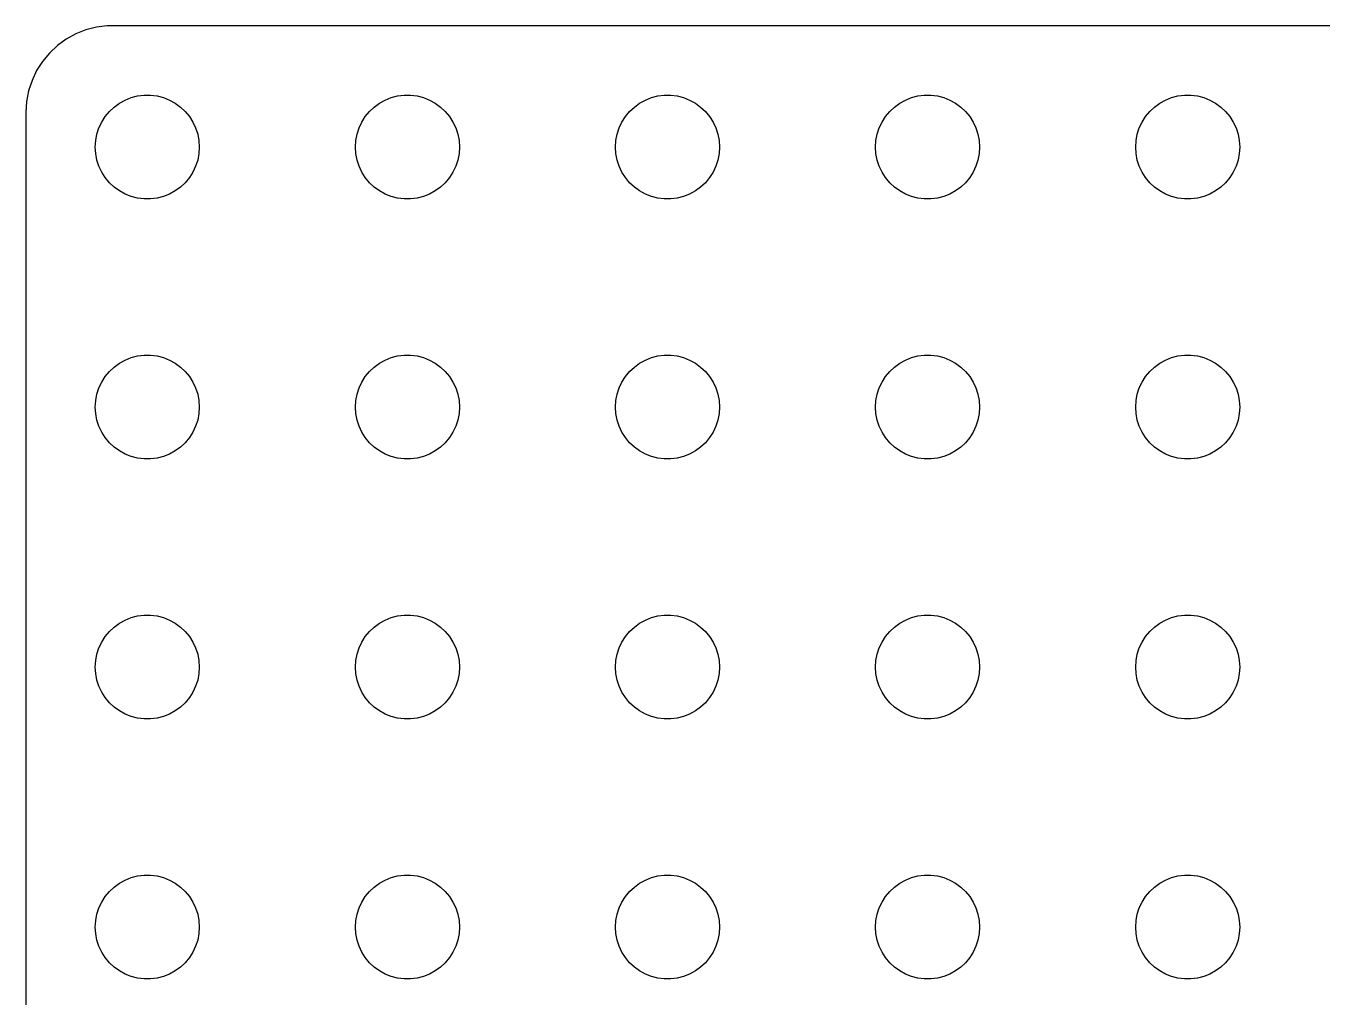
# Model space of a CAD drawing. Header units: metres. Extents: x -150 to 150, y -104 to 104.
# Drawn here: x -149.5 to -74.8, y 48.5 to 104.5 of the extents above; entities that cross this region are included whole.
import ezdxf

# ---------------------------------------------------------------- set-up
doc = ezdxf.new("R2010")
doc.units = ezdxf.units.M

msp = doc.modelspace()

# ---------------------------------------------------------------- linework, layer by layer
for p, q in [((-146.629, 104.024), (-147.179, 103.722)), ((-146.045, 104.255), (-146.629, 104.024)), ((-145.437, 104.411), (-146.045, 104.255)), ((-144.814, 104.49), (-145.437, 104.411)), ((144.814, 104.49), (-144.814, 104.49)), ((-147.687, 103.353), (-148.145, 102.923)), ((-147.179, 103.722), (-147.687, 103.353)), ((-148.545, 102.439), (-148.882, 101.909)), ((-148.145, 102.923), (-148.545, 102.439)), ((-148.882, 101.909), (-149.149, 101.341)), ((-149.149, 101.341), (-149.343, 100.743)), ((-149.343, 100.743), (-149.461, 100.127)), ((-144.107, 100.033), (-143.777, 100.214)), ((-143.777, 100.214), (-143.427, 100.353)), ((-143.427, 100.353), (-143.062, 100.447)), ((-143.062, 100.447), (-142.688, 100.494)), ((-142.688, 100.494), (-142.312, 100.494)), ((-142.312, 100.494), (-141.938, 100.447)), ((-141.938, 100.447), (-141.573, 100.353)), ((-141.573, 100.353), (-141.223, 100.214)), ((-141.223, 100.214), (-140.893, 100.033)), ((-129.107, 100.033), (-128.777, 100.214)), ((-128.777, 100.214), (-128.427, 100.353)), ((-128.427, 100.353), (-128.062, 100.447)), ((-128.062, 100.447), (-127.688, 100.494)), ((-127.688, 100.494), (-127.312, 100.494)), ((-127.312, 100.494), (-126.938, 100.447)), ((-126.938, 100.447), (-126.573, 100.353)), ((-126.573, 100.353), (-126.223, 100.214)), ((-126.223, 100.214), (-125.893, 100.033)), ((-114.107, 100.033), (-113.777, 100.214)), ((-113.777, 100.214), (-113.427, 100.353)), ((-113.427, 100.353), (-113.062, 100.447)), ((-113.062, 100.447), (-112.688, 100.494)), ((-112.688, 100.494), (-112.312, 100.494)), ((-112.312, 100.494), (-111.938, 100.447)), ((-111.938, 100.447), (-111.573, 100.353)), ((-111.573, 100.353), (-111.223, 100.214)), ((-111.223, 100.214), (-110.893, 100.033)), ((-99.1075, 100.033), (-98.7773, 100.214)), ((-98.7773, 100.214), (-98.427, 100.353)), ((-98.427, 100.353), (-98.0621, 100.447)), ((-98.0621, 100.447), (-97.6884, 100.494)), ((-97.6884, 100.494), (-97.3116, 100.494)), ((-97.3116, 100.494), (-96.9379, 100.447)), ((-96.9379, 100.447), (-96.573, 100.353)), ((-96.573, 100.353), (-96.2227, 100.214)), ((-96.2227, 100.214), (-95.8925, 100.033)), ((-84.1075, 100.033), (-83.7773, 100.214)), ((-83.7773, 100.214), (-83.427, 100.353)), ((-83.427, 100.353), (-83.0621, 100.447)), ((-83.0621, 100.447), (-82.6884, 100.494)), ((-82.6884, 100.494), (-82.3116, 100.494)), ((-82.3116, 100.494), (-81.9379, 100.447)), ((-81.9379, 100.447), (-81.573, 100.353)), ((-81.573, 100.353), (-81.2227, 100.214)), ((-81.2227, 100.214), (-80.8925, 100.033)), ((-149.461, 100.127), (-149.5, 99.5)), ((-149.5, 99.5), (-149.5, -99.5)), ((-144.927, 99.2634), (-144.687, 99.5536)), ((-144.687, 99.5536), (-144.412, 99.8115)), ((-144.412, 99.8115), (-144.107, 100.033)), ((-140.893, 100.033), (-140.588, 99.8115)), ((-140.588, 99.8115), (-140.313, 99.5536)), ((-140.313, 99.5536), (-140.073, 99.2634)), ((-129.927, 99.2634), (-129.687, 99.5536)), ((-129.687, 99.5536), (-129.412, 99.8115)), ((-129.412, 99.8115), (-129.107, 100.033)), ((-125.893, 100.033), (-125.588, 99.8115)), ((-125.588, 99.8115), (-125.313, 99.5536)), ((-125.313, 99.5536), (-125.073, 99.2634)), ((-114.927, 99.2634), (-114.687, 99.5536)), ((-114.687, 99.5536), (-114.412, 99.8115)), ((-114.412, 99.8115), (-114.107, 100.033)), ((-110.893, 100.033), (-110.588, 99.8115)), ((-110.588, 99.8115), (-110.313, 99.5536)), ((-110.313, 99.5536), (-110.073, 99.2634)), ((-99.927, 99.2634), (-99.6869, 99.5536)), ((-99.6869, 99.5536), (-99.4123, 99.8115)), ((-99.4123, 99.8115), (-99.1075, 100.033)), ((-95.8925, 100.033), (-95.5877, 99.8115)), ((-95.5877, 99.8115), (-95.3131, 99.5536)), ((-95.3131, 99.5536), (-95.073, 99.2634)), ((-84.927, 99.2634), (-84.6869, 99.5536)), ((-84.6869, 99.5536), (-84.4123, 99.8115)), ((-84.4123, 99.8115), (-84.1075, 100.033)), ((-80.8925, 100.033), (-80.5877, 99.8115)), ((-80.5877, 99.8115), (-80.3131, 99.5536)), ((-80.3131, 99.5536), (-80.073, 99.2634)), ((-145.289, 98.6044), (-145.129, 98.9453)), ((-145.129, 98.9453), (-144.927, 99.2634)), ((-140.073, 99.2634), (-139.871, 98.9453)), ((-139.871, 98.9453), (-139.711, 98.6044)), ((-130.289, 98.6044), (-130.129, 98.9453)), ((-130.129, 98.9453), (-129.927, 99.2634)), ((-125.073, 99.2634), (-124.871, 98.9453)), ((-124.871, 98.9453), (-124.711, 98.6044)), ((-115.289, 98.6044), (-115.129, 98.9453)), ((-115.129, 98.9453), (-114.927, 99.2634)), ((-110.073, 99.2634), (-109.871, 98.9453)), ((-109.871, 98.9453), (-109.711, 98.6044)), ((-100.289, 98.6044), (-100.129, 98.9453)), ((-100.129, 98.9453), (-99.927, 99.2634)), ((-95.073, 99.2634), (-94.8711, 98.9453)), ((-94.8711, 98.9453), (-94.7107, 98.6044)), ((-85.2893, 98.6044), (-85.1289, 98.9453)), ((-85.1289, 98.9453), (-84.927, 99.2634)), ((-80.073, 99.2634), (-79.8711, 98.9453)), ((-79.8711, 98.9453), (-79.7107, 98.6044)), ((-145.476, 97.876), (-145.406, 98.2461)), ((-145.406, 98.2461), (-145.289, 98.6044)), ((-139.711, 98.6044), (-139.594, 98.2461)), ((-139.594, 98.2461), (-139.524, 97.876)), ((-130.476, 97.876), (-130.406, 98.2461)), ((-130.406, 98.2461), (-130.289, 98.6044)), ((-124.711, 98.6044), (-124.594, 98.2461)), ((-124.594, 98.2461), (-124.524, 97.876)), ((-115.476, 97.876), (-115.406, 98.2461)), ((-115.406, 98.2461), (-115.289, 98.6044)), ((-109.711, 98.6044), (-109.594, 98.2461)), ((-109.594, 98.2461), (-109.524, 97.876)), ((-100.476, 97.876), (-100.406, 98.2461)), ((-100.406, 98.2461), (-100.289, 98.6044)), ((-94.7107, 98.6044), (-94.5943, 98.2461)), ((-94.5943, 98.2461), (-94.5237, 97.876)), ((-85.4763, 97.876), (-85.4057, 98.2461)), ((-85.4057, 98.2461), (-85.2893, 98.6044)), ((-79.7107, 98.6044), (-79.5943, 98.2461)), ((-79.5943, 98.2461), (-79.5237, 97.876)), ((-145.5, 97.5), (-145.476, 97.876)), ((-145.476, 97.124), (-145.5, 97.5)), ((-139.524, 97.876), (-139.5, 97.5)), ((-139.5, 97.5), (-139.524, 97.124)), ((-130.5, 97.5), (-130.476, 97.876)), ((-130.476, 97.124), (-130.5, 97.5)), ((-124.524, 97.876), (-124.5, 97.5)), ((-124.5, 97.5), (-124.524, 97.124)), ((-115.5, 97.5), (-115.476, 97.876)), ((-115.476, 97.124), (-115.5, 97.5)), ((-109.524, 97.876), (-109.5, 97.5)), ((-109.5, 97.5), (-109.524, 97.124)), ((-100.5, 97.5), (-100.476, 97.876)), ((-100.476, 97.124), (-100.5, 97.5)), ((-94.5237, 97.876), (-94.5, 97.5)), ((-94.5, 97.5), (-94.5237, 97.124)), ((-85.5, 97.5), (-85.4763, 97.876)), ((-85.4763, 97.124), (-85.5, 97.5)), ((-79.5237, 97.876), (-79.5, 97.5)), ((-79.5, 97.5), (-79.5237, 97.124)), ((-145.406, 96.7539), (-145.476, 97.124)), ((-145.289, 96.3956), (-145.406, 96.7539)), ((-139.594, 96.7539), (-139.711, 96.3956)), ((-139.524, 97.124), (-139.594, 96.7539)), ((-130.406, 96.7539), (-130.476, 97.124)), ((-130.289, 96.3956), (-130.406, 96.7539)), ((-124.594, 96.7539), (-124.711, 96.3956)), ((-124.524, 97.124), (-124.594, 96.7539)), ((-115.406, 96.7539), (-115.476, 97.124)), ((-115.289, 96.3956), (-115.406, 96.7539)), ((-109.594, 96.7539), (-109.711, 96.3956)), ((-109.524, 97.124), (-109.594, 96.7539)), ((-100.406, 96.7539), (-100.476, 97.124)), ((-100.289, 96.3956), (-100.406, 96.7539)), ((-94.5943, 96.7539), (-94.7107, 96.3956)), ((-94.5237, 97.124), (-94.5943, 96.7539)), ((-85.4057, 96.7539), (-85.4763, 97.124)), ((-85.2893, 96.3956), (-85.4057, 96.7539)), ((-79.5943, 96.7539), (-79.7107, 96.3956)), ((-79.5237, 97.124), (-79.5943, 96.7539)), ((-145.129, 96.0547), (-145.289, 96.3956)), ((-144.927, 95.7366), (-145.129, 96.0547)), ((-144.687, 95.4464), (-144.927, 95.7366)), ((-140.073, 95.7366), (-140.313, 95.4464)), ((-139.871, 96.0547), (-140.073, 95.7366)), ((-139.711, 96.3956), (-139.871, 96.0547)), ((-130.129, 96.0547), (-130.289, 96.3956)), ((-129.927, 95.7366), (-130.129, 96.0547)), ((-129.687, 95.4464), (-129.927, 95.7366)), ((-125.073, 95.7366), (-125.313, 95.4464)), ((-124.871, 96.0547), (-125.073, 95.7366)), ((-124.711, 96.3956), (-124.871, 96.0547)), ((-115.129, 96.0547), (-115.289, 96.3956)), ((-114.927, 95.7366), (-115.129, 96.0547)), ((-114.687, 95.4464), (-114.927, 95.7366)), ((-110.073, 95.7366), (-110.313, 95.4464)), ((-109.871, 96.0547), (-110.073, 95.7366)), ((-109.711, 96.3956), (-109.871, 96.0547)), ((-100.129, 96.0547), (-100.289, 96.3956)), ((-99.927, 95.7366), (-100.129, 96.0547)), ((-99.6869, 95.4464), (-99.927, 95.7366)), ((-95.073, 95.7366), (-95.3131, 95.4464)), ((-94.8711, 96.0547), (-95.073, 95.7366)), ((-94.7107, 96.3956), (-94.8711, 96.0547)), ((-85.1289, 96.0547), (-85.2893, 96.3956)), ((-84.927, 95.7366), (-85.1289, 96.0547)), ((-84.6869, 95.4464), (-84.927, 95.7366)), ((-80.073, 95.7366), (-80.3131, 95.4464)), ((-79.8711, 96.0547), (-80.073, 95.7366)), ((-79.7107, 96.3956), (-79.8711, 96.0547)), ((-144.412, 95.1885), (-144.687, 95.4464)), ((-144.107, 94.967), (-144.412, 95.1885)), ((-143.777, 94.7855), (-144.107, 94.967)), ((-140.893, 94.967), (-141.223, 94.7855)), ((-140.588, 95.1885), (-140.893, 94.967)), ((-140.313, 95.4464), (-140.588, 95.1885)), ((-129.412, 95.1885), (-129.687, 95.4464)), ((-129.107, 94.967), (-129.412, 95.1885)), ((-128.777, 94.7855), (-129.107, 94.967)), ((-125.893, 94.967), (-126.223, 94.7855)), ((-125.588, 95.1885), (-125.893, 94.967)), ((-125.313, 95.4464), (-125.588, 95.1885)), ((-114.412, 95.1885), (-114.687, 95.4464)), ((-114.107, 94.967), (-114.412, 95.1885)), ((-113.777, 94.7855), (-114.107, 94.967)), ((-110.893, 94.967), (-111.223, 94.7855)), ((-110.588, 95.1885), (-110.893, 94.967)), ((-110.313, 95.4464), (-110.588, 95.1885)), ((-99.4123, 95.1885), (-99.6869, 95.4464)), ((-99.1075, 94.967), (-99.4123, 95.1885)), ((-98.7773, 94.7855), (-99.1075, 94.967)), ((-95.8925, 94.967), (-96.2227, 94.7855)), ((-95.5877, 95.1885), (-95.8925, 94.967)), ((-95.3131, 95.4464), (-95.5877, 95.1885)), ((-84.4123, 95.1885), (-84.6869, 95.4464)), ((-84.1075, 94.967), (-84.4123, 95.1885)), ((-83.7773, 94.7855), (-84.1075, 94.967)), ((-80.8925, 94.967), (-81.2227, 94.7855)), ((-80.5877, 95.1885), (-80.8925, 94.967)), ((-80.3131, 95.4464), (-80.5877, 95.1885)), ((-143.427, 94.6468), (-143.777, 94.7855)), ((-143.062, 94.5531), (-143.427, 94.6468)), ((-142.688, 94.5059), (-143.062, 94.5531)), ((-142.312, 94.5059), (-142.688, 94.5059)), ((-141.938, 94.5531), (-142.312, 94.5059)), ((-141.573, 94.6468), (-141.938, 94.5531)), ((-141.223, 94.7855), (-141.573, 94.6468)), ((-128.427, 94.6468), (-128.777, 94.7855)), ((-128.062, 94.5531), (-128.427, 94.6468)), ((-127.688, 94.5059), (-128.062, 94.5531)), ((-127.312, 94.5059), (-127.688, 94.5059)), ((-126.938, 94.5531), (-127.312, 94.5059)), ((-126.573, 94.6468), (-126.938, 94.5531)), ((-126.223, 94.7855), (-126.573, 94.6468)), ((-113.427, 94.6468), (-113.777, 94.7855)), ((-113.062, 94.5531), (-113.427, 94.6468)), ((-112.688, 94.5059), (-113.062, 94.5531)), ((-112.312, 94.5059), (-112.688, 94.5059)), ((-111.938, 94.5531), (-112.312, 94.5059)), ((-111.573, 94.6468), (-111.938, 94.5531)), ((-111.223, 94.7855), (-111.573, 94.6468)), ((-98.427, 94.6468), (-98.7773, 94.7855)), ((-98.0621, 94.5531), (-98.427, 94.6468)), ((-97.6884, 94.5059), (-98.0621, 94.5531)), ((-97.3116, 94.5059), (-97.6884, 94.5059)), ((-96.9379, 94.5531), (-97.3116, 94.5059)), ((-96.573, 94.6468), (-96.9379, 94.5531)), ((-96.2227, 94.7855), (-96.573, 94.6468)), ((-83.427, 94.6468), (-83.7773, 94.7855)), ((-83.0621, 94.5531), (-83.427, 94.6468)), ((-82.6884, 94.5059), (-83.0621, 94.5531)), ((-82.3116, 94.5059), (-82.6884, 94.5059)), ((-81.9379, 94.5531), (-82.3116, 94.5059)), ((-81.573, 94.6468), (-81.9379, 94.5531)), ((-81.2227, 94.7855), (-81.573, 94.6468)), ((-143.777, 85.2145), (-143.427, 85.3532)), ((-143.427, 85.3532), (-143.062, 85.4469)), ((-143.062, 85.4469), (-142.688, 85.4941)), ((-142.688, 85.4941), (-142.312, 85.4941)), ((-142.312, 85.4941), (-141.938, 85.4469)), ((-141.938, 85.4469), (-141.573, 85.3532)), ((-141.573, 85.3532), (-141.223, 85.2145)), ((-128.777, 85.2145), (-128.427, 85.3532)), ((-128.427, 85.3532), (-128.062, 85.4469)), ((-128.062, 85.4469), (-127.688, 85.4941)), ((-127.688, 85.4941), (-127.312, 85.4941)), ((-127.312, 85.4941), (-126.938, 85.4469)), ((-126.938, 85.4469), (-126.573, 85.3532)), ((-126.573, 85.3532), (-126.223, 85.2145)), ((-113.777, 85.2145), (-113.427, 85.3532)), ((-113.427, 85.3532), (-113.062, 85.4469)), ((-113.062, 85.4469), (-112.688, 85.4941)), ((-112.688, 85.4941), (-112.312, 85.4941)), ((-112.312, 85.4941), (-111.938, 85.4469)), ((-111.938, 85.4469), (-111.573, 85.3532)), ((-111.573, 85.3532), (-111.223, 85.2145)), ((-98.7773, 85.2145), (-98.427, 85.3532)), ((-98.427, 85.3532), (-98.0621, 85.4469)), ((-98.0621, 85.4469), (-97.6884, 85.4941)), ((-97.6884, 85.4941), (-97.3116, 85.4941)), ((-97.3116, 85.4941), (-96.9379, 85.4469)), ((-96.9379, 85.4469), (-96.573, 85.3532)), ((-96.573, 85.3532), (-96.2227, 85.2145)), ((-83.7773, 85.2145), (-83.427, 85.3532)), ((-83.427, 85.3532), (-83.0621, 85.4469)), ((-83.0621, 85.4469), (-82.6884, 85.4941)), ((-82.6884, 85.4941), (-82.3116, 85.4941)), ((-82.3116, 85.4941), (-81.9379, 85.4469)), ((-81.9379, 85.4469), (-81.573, 85.3532)), ((-81.573, 85.3532), (-81.2227, 85.2145)), ((-144.927, 84.2634), (-144.687, 84.5536)), ((-144.687, 84.5536), (-144.412, 84.8115)), ((-144.412, 84.8115), (-144.107, 85.033)), ((-144.107, 85.033), (-143.777, 85.2145)), ((-141.223, 85.2145), (-140.893, 85.033)), ((-140.893, 85.033), (-140.588, 84.8115)), ((-140.588, 84.8115), (-140.313, 84.5536)), ((-140.313, 84.5536), (-140.073, 84.2634)), ((-129.927, 84.2634), (-129.687, 84.5536)), ((-129.687, 84.5536), (-129.412, 84.8115)), ((-129.412, 84.8115), (-129.107, 85.033)), ((-129.107, 85.033), (-128.777, 85.2145)), ((-126.223, 85.2145), (-125.893, 85.033)), ((-125.893, 85.033), (-125.588, 84.8115)), ((-125.588, 84.8115), (-125.313, 84.5536)), ((-125.313, 84.5536), (-125.073, 84.2634)), ((-114.927, 84.2634), (-114.687, 84.5536)), ((-114.687, 84.5536), (-114.412, 84.8115)), ((-114.412, 84.8115), (-114.107, 85.033)), ((-114.107, 85.033), (-113.777, 85.2145)), ((-111.223, 85.2145), (-110.893, 85.033)), ((-110.893, 85.033), (-110.588, 84.8115)), ((-110.588, 84.8115), (-110.313, 84.5536)), ((-110.313, 84.5536), (-110.073, 84.2634)), ((-99.927, 84.2634), (-99.6869, 84.5536)), ((-99.6869, 84.5536), (-99.4123, 84.8115)), ((-99.4123, 84.8115), (-99.1075, 85.033)), ((-99.1075, 85.033), (-98.7773, 85.2145)), ((-96.2227, 85.2145), (-95.8925, 85.033)), ((-95.8925, 85.033), (-95.5877, 84.8115)), ((-95.5877, 84.8115), (-95.3131, 84.5536)), ((-95.3131, 84.5536), (-95.073, 84.2634)), ((-84.927, 84.2634), (-84.6869, 84.5536)), ((-84.6869, 84.5536), (-84.4123, 84.8115)), ((-84.4123, 84.8115), (-84.1075, 85.033)), ((-84.1075, 85.033), (-83.7773, 85.2145)), ((-81.2227, 85.2145), (-80.8925, 85.033)), ((-80.8925, 85.033), (-80.5877, 84.8115)), ((-80.5877, 84.8115), (-80.3131, 84.5536)), ((-80.3131, 84.5536), (-80.073, 84.2634)), ((-145.289, 83.6044), (-145.129, 83.9453)), ((-145.129, 83.9453), (-144.927, 84.2634)), ((-140.073, 84.2634), (-139.871, 83.9453)), ((-139.871, 83.9453), (-139.711, 83.6044)), ((-130.289, 83.6044), (-130.129, 83.9453)), ((-130.129, 83.9453), (-129.927, 84.2634)), ((-125.073, 84.2634), (-124.871, 83.9453)), ((-124.871, 83.9453), (-124.711, 83.6044)), ((-115.289, 83.6044), (-115.129, 83.9453)), ((-115.129, 83.9453), (-114.927, 84.2634)), ((-110.073, 84.2634), (-109.871, 83.9453)), ((-109.871, 83.9453), (-109.711, 83.6044)), ((-100.289, 83.6044), (-100.129, 83.9453)), ((-100.129, 83.9453), (-99.927, 84.2634)), ((-95.073, 84.2634), (-94.8711, 83.9453)), ((-94.8711, 83.9453), (-94.7107, 83.6044)), ((-85.2893, 83.6044), (-85.1289, 83.9453)), ((-85.1289, 83.9453), (-84.927, 84.2634)), ((-80.073, 84.2634), (-79.8711, 83.9453)), ((-79.8711, 83.9453), (-79.7107, 83.6044)), ((-145.476, 82.876), (-145.406, 83.2461)), ((-145.406, 83.2461), (-145.289, 83.6044)), ((-139.711, 83.6044), (-139.594, 83.2461)), ((-139.594, 83.2461), (-139.524, 82.876)), ((-130.476, 82.876), (-130.406, 83.2461)), ((-130.406, 83.2461), (-130.289, 83.6044)), ((-124.711, 83.6044), (-124.594, 83.2461)), ((-124.594, 83.2461), (-124.524, 82.876)), ((-115.476, 82.876), (-115.406, 83.2461)), ((-115.406, 83.2461), (-115.289, 83.6044)), ((-109.711, 83.6044), (-109.594, 83.2461)), ((-109.594, 83.2461), (-109.524, 82.876)), ((-100.476, 82.876), (-100.406, 83.2461)), ((-100.406, 83.2461), (-100.289, 83.6044)), ((-94.7107, 83.6044), (-94.5943, 83.2461)), ((-94.5943, 83.2461), (-94.5237, 82.876)), ((-85.4763, 82.876), (-85.4057, 83.2461)), ((-85.4057, 83.2461), (-85.2893, 83.6044)), ((-79.7107, 83.6044), (-79.5943, 83.2461)), ((-79.5943, 83.2461), (-79.5237, 82.876)), ((-145.5, 82.5), (-145.476, 82.876)), ((-145.476, 82.124), (-145.5, 82.5)), ((-139.524, 82.876), (-139.5, 82.5)), ((-139.5, 82.5), (-139.524, 82.124)), ((-130.5, 82.5), (-130.476, 82.876)), ((-130.476, 82.124), (-130.5, 82.5)), ((-124.524, 82.876), (-124.5, 82.5)), ((-124.5, 82.5), (-124.524, 82.124)), ((-115.5, 82.5), (-115.476, 82.876)), ((-115.476, 82.124), (-115.5, 82.5)), ((-109.524, 82.876), (-109.5, 82.5)), ((-109.5, 82.5), (-109.524, 82.124)), ((-100.5, 82.5), (-100.476, 82.876)), ((-100.476, 82.124), (-100.5, 82.5)), ((-94.5237, 82.876), (-94.5, 82.5)), ((-94.5, 82.5), (-94.5237, 82.124)), ((-85.5, 82.5), (-85.4763, 82.876)), ((-85.4763, 82.124), (-85.5, 82.5)), ((-79.5237, 82.876), (-79.5, 82.5)), ((-79.5, 82.5), (-79.5237, 82.124)), ((-145.406, 81.7539), (-145.476, 82.124)), ((-145.289, 81.3956), (-145.406, 81.7539)), ((-139.594, 81.7539), (-139.711, 81.3956)), ((-139.524, 82.124), (-139.594, 81.7539)), ((-130.406, 81.7539), (-130.476, 82.124)), ((-130.289, 81.3956), (-130.406, 81.7539)), ((-124.594, 81.7539), (-124.711, 81.3956)), ((-124.524, 82.124), (-124.594, 81.7539)), ((-115.406, 81.7539), (-115.476, 82.124)), ((-115.289, 81.3956), (-115.406, 81.7539)), ((-109.594, 81.7539), (-109.711, 81.3956)), ((-109.524, 82.124), (-109.594, 81.7539)), ((-100.406, 81.7539), (-100.476, 82.124)), ((-100.289, 81.3956), (-100.406, 81.7539)), ((-94.5943, 81.7539), (-94.7107, 81.3956)), ((-94.5237, 82.124), (-94.5943, 81.7539)), ((-85.4057, 81.7539), (-85.4763, 82.124)), ((-85.2893, 81.3956), (-85.4057, 81.7539)), ((-79.5943, 81.7539), (-79.7107, 81.3956)), ((-79.5237, 82.124), (-79.5943, 81.7539)), ((-145.129, 81.0547), (-145.289, 81.3956)), ((-144.927, 80.7366), (-145.129, 81.0547)), ((-144.687, 80.4464), (-144.927, 80.7366)), ((-140.073, 80.7366), (-140.313, 80.4464)), ((-139.871, 81.0547), (-140.073, 80.7366)), ((-139.711, 81.3956), (-139.871, 81.0547)), ((-130.129, 81.0547), (-130.289, 81.3956)), ((-129.927, 80.7366), (-130.129, 81.0547)), ((-129.687, 80.4464), (-129.927, 80.7366)), ((-125.073, 80.7366), (-125.313, 80.4464)), ((-124.871, 81.0547), (-125.073, 80.7366)), ((-124.711, 81.3956), (-124.871, 81.0547)), ((-115.129, 81.0547), (-115.289, 81.3956)), ((-114.927, 80.7366), (-115.129, 81.0547)), ((-114.687, 80.4464), (-114.927, 80.7366)), ((-110.073, 80.7366), (-110.313, 80.4464)), ((-109.871, 81.0547), (-110.073, 80.7366)), ((-109.711, 81.3956), (-109.871, 81.0547)), ((-100.129, 81.0547), (-100.289, 81.3956)), ((-99.927, 80.7366), (-100.129, 81.0547)), ((-99.6869, 80.4464), (-99.927, 80.7366)), ((-95.073, 80.7366), (-95.3131, 80.4464)), ((-94.8711, 81.0547), (-95.073, 80.7366)), ((-94.7107, 81.3956), (-94.8711, 81.0547)), ((-85.1289, 81.0547), (-85.2893, 81.3956)), ((-84.927, 80.7366), (-85.1289, 81.0547)), ((-84.6869, 80.4464), (-84.927, 80.7366)), ((-80.073, 80.7366), (-80.3131, 80.4464)), ((-79.8711, 81.0547), (-80.073, 80.7366)), ((-79.7107, 81.3956), (-79.8711, 81.0547)), ((-144.412, 80.1885), (-144.687, 80.4464)), ((-144.107, 79.967), (-144.412, 80.1885)), ((-140.588, 80.1885), (-140.893, 79.967)), ((-140.313, 80.4464), (-140.588, 80.1885)), ((-129.412, 80.1885), (-129.687, 80.4464)), ((-129.107, 79.967), (-129.412, 80.1885)), ((-125.588, 80.1885), (-125.893, 79.967)), ((-125.313, 80.4464), (-125.588, 80.1885)), ((-114.412, 80.1885), (-114.687, 80.4464)), ((-114.107, 79.967), (-114.412, 80.1885)), ((-110.588, 80.1885), (-110.893, 79.967)), ((-110.313, 80.4464), (-110.588, 80.1885)), ((-99.4123, 80.1885), (-99.6869, 80.4464)), ((-99.1075, 79.967), (-99.4123, 80.1885)), ((-95.5877, 80.1885), (-95.8925, 79.967)), ((-95.3131, 80.4464), (-95.5877, 80.1885)), ((-84.4123, 80.1885), (-84.6869, 80.4464)), ((-84.1075, 79.967), (-84.4123, 80.1885)), ((-80.5877, 80.1885), (-80.8925, 79.967)), ((-80.3131, 80.4464), (-80.5877, 80.1885)), ((-143.777, 79.7855), (-144.107, 79.967)), ((-143.427, 79.6468), (-143.777, 79.7855)), ((-143.062, 79.5531), (-143.427, 79.6468)), ((-142.688, 79.5059), (-143.062, 79.5531)), ((-142.312, 79.5059), (-142.688, 79.5059)), ((-141.938, 79.5531), (-142.312, 79.5059)), ((-141.573, 79.6468), (-141.938, 79.5531)), ((-141.223, 79.7855), (-141.573, 79.6468)), ((-140.893, 79.967), (-141.223, 79.7855)), ((-128.777, 79.7855), (-129.107, 79.967)), ((-128.427, 79.6468), (-128.777, 79.7855)), ((-128.062, 79.5531), (-128.427, 79.6468)), ((-127.688, 79.5059), (-128.062, 79.5531)), ((-127.312, 79.5059), (-127.688, 79.5059)), ((-126.938, 79.5531), (-127.312, 79.5059)), ((-126.573, 79.6468), (-126.938, 79.5531)), ((-126.223, 79.7855), (-126.573, 79.6468)), ((-125.893, 79.967), (-126.223, 79.7855)), ((-113.777, 79.7855), (-114.107, 79.967)), ((-113.427, 79.6468), (-113.777, 79.7855)), ((-113.062, 79.5531), (-113.427, 79.6468)), ((-112.688, 79.5059), (-113.062, 79.5531)), ((-112.312, 79.5059), (-112.688, 79.5059)), ((-111.938, 79.5531), (-112.312, 79.5059)), ((-111.573, 79.6468), (-111.938, 79.5531)), ((-111.223, 79.7855), (-111.573, 79.6468)), ((-110.893, 79.967), (-111.223, 79.7855)), ((-98.7773, 79.7855), (-99.1075, 79.967)), ((-98.427, 79.6468), (-98.7773, 79.7855)), ((-98.0621, 79.5531), (-98.427, 79.6468)), ((-97.6884, 79.5059), (-98.0621, 79.5531)), ((-97.3116, 79.5059), (-97.6884, 79.5059)), ((-96.9379, 79.5531), (-97.3116, 79.5059)), ((-96.573, 79.6468), (-96.9379, 79.5531)), ((-96.2227, 79.7855), (-96.573, 79.6468)), ((-95.8925, 79.967), (-96.2227, 79.7855)), ((-83.7773, 79.7855), (-84.1075, 79.967)), ((-83.427, 79.6468), (-83.7773, 79.7855)), ((-83.0621, 79.5531), (-83.427, 79.6468)), ((-82.6884, 79.5059), (-83.0621, 79.5531)), ((-82.3116, 79.5059), (-82.6884, 79.5059)), ((-81.9379, 79.5531), (-82.3116, 79.5059)), ((-81.573, 79.6468), (-81.9379, 79.5531)), ((-81.2227, 79.7855), (-81.573, 79.6468)), ((-80.8925, 79.967), (-81.2227, 79.7855)), ((-143.777, 70.2145), (-143.427, 70.3532)), ((-143.427, 70.3532), (-143.062, 70.4469)), ((-143.062, 70.4469), (-142.688, 70.4941)), ((-142.688, 70.4941), (-142.312, 70.4941)), ((-142.312, 70.4941), (-141.938, 70.4469)), ((-141.938, 70.4469), (-141.573, 70.3532)), ((-141.573, 70.3532), (-141.223, 70.2145)), ((-128.777, 70.2145), (-128.427, 70.3532)), ((-128.427, 70.3532), (-128.062, 70.4469)), ((-128.062, 70.4469), (-127.688, 70.4941)), ((-127.688, 70.4941), (-127.312, 70.4941)), ((-127.312, 70.4941), (-126.938, 70.4469)), ((-126.938, 70.4469), (-126.573, 70.3532)), ((-126.573, 70.3532), (-126.223, 70.2145)), ((-113.777, 70.2145), (-113.427, 70.3532)), ((-113.427, 70.3532), (-113.062, 70.4469)), ((-113.062, 70.4469), (-112.688, 70.4941)), ((-112.688, 70.4941), (-112.312, 70.4941)), ((-112.312, 70.4941), (-111.938, 70.4469)), ((-111.938, 70.4469), (-111.573, 70.3532)), ((-111.573, 70.3532), (-111.223, 70.2145)), ((-98.7773, 70.2145), (-98.427, 70.3532)), ((-98.427, 70.3532), (-98.0621, 70.4469)), ((-98.0621, 70.4469), (-97.6884, 70.4941)), ((-97.6884, 70.4941), (-97.3116, 70.4941)), ((-97.3116, 70.4941), (-96.9379, 70.4469)), ((-96.9379, 70.4469), (-96.573, 70.3532)), ((-96.573, 70.3532), (-96.2227, 70.2145)), ((-83.7773, 70.2145), (-83.427, 70.3532)), ((-83.427, 70.3532), (-83.0621, 70.4469)), ((-83.0621, 70.4469), (-82.6884, 70.4941)), ((-82.6884, 70.4941), (-82.3116, 70.4941)), ((-82.3116, 70.4941), (-81.9379, 70.4469)), ((-81.9379, 70.4469), (-81.573, 70.3532)), ((-81.573, 70.3532), (-81.2227, 70.2145)), ((-144.927, 69.2634), (-144.687, 69.5536)), ((-144.687, 69.5536), (-144.412, 69.8115)), ((-144.412, 69.8115), (-144.107, 70.033)), ((-144.107, 70.033), (-143.777, 70.2145)), ((-141.223, 70.2145), (-140.893, 70.033)), ((-140.893, 70.033), (-140.588, 69.8115)), ((-140.588, 69.8115), (-140.313, 69.5536)), ((-140.313, 69.5536), (-140.073, 69.2634)), ((-129.927, 69.2634), (-129.687, 69.5536)), ((-129.687, 69.5536), (-129.412, 69.8115)), ((-129.412, 69.8115), (-129.107, 70.033)), ((-129.107, 70.033), (-128.777, 70.2145)), ((-126.223, 70.2145), (-125.893, 70.033)), ((-125.893, 70.033), (-125.588, 69.8115)), ((-125.588, 69.8115), (-125.313, 69.5536)), ((-125.313, 69.5536), (-125.073, 69.2634)), ((-114.927, 69.2634), (-114.687, 69.5536)), ((-114.687, 69.5536), (-114.412, 69.8115)), ((-114.412, 69.8115), (-114.107, 70.033)), ((-114.107, 70.033), (-113.777, 70.2145)), ((-111.223, 70.2145), (-110.893, 70.033)), ((-110.893, 70.033), (-110.588, 69.8115)), ((-110.588, 69.8115), (-110.313, 69.5536)), ((-110.313, 69.5536), (-110.073, 69.2634)), ((-99.927, 69.2634), (-99.6869, 69.5536)), ((-99.6869, 69.5536), (-99.4123, 69.8115)), ((-99.4123, 69.8115), (-99.1075, 70.033)), ((-99.1075, 70.033), (-98.7773, 70.2145)), ((-96.2227, 70.2145), (-95.8925, 70.033)), ((-95.8925, 70.033), (-95.5877, 69.8115)), ((-95.5877, 69.8115), (-95.3131, 69.5536)), ((-95.3131, 69.5536), (-95.073, 69.2634)), ((-84.927, 69.2634), (-84.6869, 69.5536)), ((-84.6869, 69.5536), (-84.4123, 69.8115)), ((-84.4123, 69.8115), (-84.1075, 70.033)), ((-84.1075, 70.033), (-83.7773, 70.2145)), ((-81.2227, 70.2145), (-80.8925, 70.033)), ((-80.8925, 70.033), (-80.5877, 69.8115)), ((-80.5877, 69.8115), (-80.3131, 69.5536)), ((-80.3131, 69.5536), (-80.073, 69.2634)), ((-145.289, 68.6044), (-145.129, 68.9453)), ((-145.129, 68.9453), (-144.927, 69.2634)), ((-140.073, 69.2634), (-139.871, 68.9453)), ((-139.871, 68.9453), (-139.711, 68.6044)), ((-130.289, 68.6044), (-130.129, 68.9453)), ((-130.129, 68.9453), (-129.927, 69.2634)), ((-125.073, 69.2634), (-124.871, 68.9453)), ((-124.871, 68.9453), (-124.711, 68.6044)), ((-115.289, 68.6044), (-115.129, 68.9453)), ((-115.129, 68.9453), (-114.927, 69.2634)), ((-110.073, 69.2634), (-109.871, 68.9453)), ((-109.871, 68.9453), (-109.711, 68.6044)), ((-100.289, 68.6044), (-100.129, 68.9453)), ((-100.129, 68.9453), (-99.927, 69.2634)), ((-95.073, 69.2634), (-94.8711, 68.9453)), ((-94.8711, 68.9453), (-94.7107, 68.6044)), ((-85.2893, 68.6044), (-85.1289, 68.9453)), ((-85.1289, 68.9453), (-84.927, 69.2634)), ((-80.073, 69.2634), (-79.8711, 68.9453)), ((-79.8711, 68.9453), (-79.7107, 68.6044)), ((-145.476, 67.876), (-145.406, 68.2461)), ((-145.406, 68.2461), (-145.289, 68.6044)), ((-139.711, 68.6044), (-139.594, 68.2461)), ((-139.594, 68.2461), (-139.524, 67.876)), ((-130.476, 67.876), (-130.406, 68.2461)), ((-130.406, 68.2461), (-130.289, 68.6044)), ((-124.711, 68.6044), (-124.594, 68.2461)), ((-124.594, 68.2461), (-124.524, 67.876)), ((-115.476, 67.876), (-115.406, 68.2461)), ((-115.406, 68.2461), (-115.289, 68.6044)), ((-109.711, 68.6044), (-109.594, 68.2461)), ((-109.594, 68.2461), (-109.524, 67.876)), ((-100.476, 67.876), (-100.406, 68.2461)), ((-100.406, 68.2461), (-100.289, 68.6044)), ((-94.7107, 68.6044), (-94.5943, 68.2461)), ((-94.5943, 68.2461), (-94.5237, 67.876)), ((-85.4763, 67.876), (-85.4057, 68.2461)), ((-85.4057, 68.2461), (-85.2893, 68.6044)), ((-79.7107, 68.6044), (-79.5943, 68.2461)), ((-79.5943, 68.2461), (-79.5237, 67.876)), ((-145.5, 67.5), (-145.476, 67.876)), ((-145.476, 67.124), (-145.5, 67.5)), ((-139.524, 67.876), (-139.5, 67.5)), ((-139.5, 67.5), (-139.524, 67.124)), ((-130.5, 67.5), (-130.476, 67.876)), ((-130.476, 67.124), (-130.5, 67.5)), ((-124.524, 67.876), (-124.5, 67.5)), ((-124.5, 67.5), (-124.524, 67.124)), ((-115.5, 67.5), (-115.476, 67.876)), ((-115.476, 67.124), (-115.5, 67.5)), ((-109.524, 67.876), (-109.5, 67.5)), ((-109.5, 67.5), (-109.524, 67.124)), ((-100.5, 67.5), (-100.476, 67.876)), ((-100.476, 67.124), (-100.5, 67.5)), ((-94.5237, 67.876), (-94.5, 67.5)), ((-94.5, 67.5), (-94.5237, 67.124)), ((-85.5, 67.5), (-85.4763, 67.876)), ((-85.4763, 67.124), (-85.5, 67.5)), ((-79.5237, 67.876), (-79.5, 67.5)), ((-79.5, 67.5), (-79.5237, 67.124)), ((-145.406, 66.7539), (-145.476, 67.124)), ((-145.289, 66.3956), (-145.406, 66.7539)), ((-139.594, 66.7539), (-139.711, 66.3956)), ((-139.524, 67.124), (-139.594, 66.7539)), ((-130.406, 66.7539), (-130.476, 67.124)), ((-130.289, 66.3956), (-130.406, 66.7539)), ((-124.594, 66.7539), (-124.711, 66.3956)), ((-124.524, 67.124), (-124.594, 66.7539)), ((-115.406, 66.7539), (-115.476, 67.124)), ((-115.289, 66.3956), (-115.406, 66.7539)), ((-109.594, 66.7539), (-109.711, 66.3956)), ((-109.524, 67.124), (-109.594, 66.7539)), ((-100.406, 66.7539), (-100.476, 67.124)), ((-100.289, 66.3956), (-100.406, 66.7539)), ((-94.5943, 66.7539), (-94.7107, 66.3956)), ((-94.5237, 67.124), (-94.5943, 66.7539)), ((-85.4057, 66.7539), (-85.4763, 67.124)), ((-85.2893, 66.3956), (-85.4057, 66.7539)), ((-79.5943, 66.7539), (-79.7107, 66.3956)), ((-79.5237, 67.124), (-79.5943, 66.7539)), ((-145.129, 66.0547), (-145.289, 66.3956)), ((-144.927, 65.7366), (-145.129, 66.0547)), ((-139.871, 66.0547), (-140.073, 65.7366)), ((-139.711, 66.3956), (-139.871, 66.0547)), ((-130.129, 66.0547), (-130.289, 66.3956)), ((-129.927, 65.7366), (-130.129, 66.0547)), ((-124.871, 66.0547), (-125.073, 65.7366)), ((-124.711, 66.3956), (-124.871, 66.0547)), ((-115.129, 66.0547), (-115.289, 66.3956)), ((-114.927, 65.7366), (-115.129, 66.0547)), ((-109.871, 66.0547), (-110.073, 65.7366)), ((-109.711, 66.3956), (-109.871, 66.0547)), ((-100.129, 66.0547), (-100.289, 66.3956)), ((-99.927, 65.7366), (-100.129, 66.0547)), ((-94.8711, 66.0547), (-95.073, 65.7366)), ((-94.7107, 66.3956), (-94.8711, 66.0547)), ((-85.1289, 66.0547), (-85.2893, 66.3956)), ((-84.927, 65.7366), (-85.1289, 66.0547)), ((-79.8711, 66.0547), (-80.073, 65.7366)), ((-79.7107, 66.3956), (-79.8711, 66.0547)), ((-144.687, 65.4464), (-144.927, 65.7366)), ((-144.412, 65.1885), (-144.687, 65.4464)), ((-144.107, 64.967), (-144.412, 65.1885)), ((-140.588, 65.1885), (-140.893, 64.967)), ((-140.313, 65.4464), (-140.588, 65.1885)), ((-140.073, 65.7366), (-140.313, 65.4464)), ((-129.687, 65.4464), (-129.927, 65.7366)), ((-129.412, 65.1885), (-129.687, 65.4464)), ((-129.107, 64.967), (-129.412, 65.1885)), ((-125.588, 65.1885), (-125.893, 64.967)), ((-125.313, 65.4464), (-125.588, 65.1885)), ((-125.073, 65.7366), (-125.313, 65.4464)), ((-114.687, 65.4464), (-114.927, 65.7366)), ((-114.412, 65.1885), (-114.687, 65.4464)), ((-114.107, 64.967), (-114.412, 65.1885)), ((-110.588, 65.1885), (-110.893, 64.967)), ((-110.313, 65.4464), (-110.588, 65.1885)), ((-110.073, 65.7366), (-110.313, 65.4464)), ((-99.6869, 65.4464), (-99.927, 65.7366)), ((-99.4123, 65.1885), (-99.6869, 65.4464)), ((-99.1075, 64.967), (-99.4123, 65.1885)), ((-95.5877, 65.1885), (-95.8925, 64.967)), ((-95.3131, 65.4464), (-95.5877, 65.1885)), ((-95.073, 65.7366), (-95.3131, 65.4464)), ((-84.6869, 65.4464), (-84.927, 65.7366)), ((-84.4123, 65.1885), (-84.6869, 65.4464)), ((-84.1075, 64.967), (-84.4123, 65.1885)), ((-80.5877, 65.1885), (-80.8925, 64.967)), ((-80.3131, 65.4464), (-80.5877, 65.1885)), ((-80.073, 65.7366), (-80.3131, 65.4464)), ((-143.777, 64.7855), (-144.107, 64.967)), ((-143.427, 64.6468), (-143.777, 64.7855)), ((-143.062, 64.5531), (-143.427, 64.6468)), ((-142.688, 64.5059), (-143.062, 64.5531)), ((-142.312, 64.5059), (-142.688, 64.5059)), ((-141.938, 64.5531), (-142.312, 64.5059)), ((-141.573, 64.6468), (-141.938, 64.5531)), ((-141.223, 64.7855), (-141.573, 64.6468)), ((-140.893, 64.967), (-141.223, 64.7855)), ((-128.777, 64.7855), (-129.107, 64.967)), ((-128.427, 64.6468), (-128.777, 64.7855)), ((-128.062, 64.5531), (-128.427, 64.6468)), ((-127.688, 64.5059), (-128.062, 64.5531)), ((-127.312, 64.5059), (-127.688, 64.5059)), ((-126.938, 64.5531), (-127.312, 64.5059)), ((-126.573, 64.6468), (-126.938, 64.5531)), ((-126.223, 64.7855), (-126.573, 64.6468)), ((-125.893, 64.967), (-126.223, 64.7855)), ((-113.777, 64.7855), (-114.107, 64.967)), ((-113.427, 64.6468), (-113.777, 64.7855)), ((-113.062, 64.5531), (-113.427, 64.6468)), ((-112.688, 64.5059), (-113.062, 64.5531)), ((-112.312, 64.5059), (-112.688, 64.5059)), ((-111.938, 64.5531), (-112.312, 64.5059)), ((-111.573, 64.6468), (-111.938, 64.5531)), ((-111.223, 64.7855), (-111.573, 64.6468)), ((-110.893, 64.967), (-111.223, 64.7855)), ((-98.7773, 64.7855), (-99.1075, 64.967)), ((-98.427, 64.6468), (-98.7773, 64.7855)), ((-98.0621, 64.5531), (-98.427, 64.6468)), ((-97.6884, 64.5059), (-98.0621, 64.5531)), ((-97.3116, 64.5059), (-97.6884, 64.5059)), ((-96.9379, 64.5531), (-97.3116, 64.5059)), ((-96.573, 64.6468), (-96.9379, 64.5531)), ((-96.2227, 64.7855), (-96.573, 64.6468)), ((-95.8925, 64.967), (-96.2227, 64.7855)), ((-83.7773, 64.7855), (-84.1075, 64.967)), ((-83.427, 64.6468), (-83.7773, 64.7855)), ((-83.0621, 64.5531), (-83.427, 64.6468)), ((-82.6884, 64.5059), (-83.0621, 64.5531)), ((-82.3116, 64.5059), (-82.6884, 64.5059)), ((-81.9379, 64.5531), (-82.3116, 64.5059)), ((-81.573, 64.6468), (-81.9379, 64.5531)), ((-81.2227, 64.7855), (-81.573, 64.6468)), ((-80.8925, 64.967), (-81.2227, 64.7855)), ((-143.777, 55.2145), (-143.427, 55.3532)), ((-143.427, 55.3532), (-143.062, 55.4469)), ((-143.062, 55.4469), (-142.688, 55.4941)), ((-142.688, 55.4941), (-142.312, 55.4941)), ((-142.312, 55.4941), (-141.938, 55.4469)), ((-141.938, 55.4469), (-141.573, 55.3532)), ((-141.573, 55.3532), (-141.223, 55.2145)), ((-128.777, 55.2145), (-128.427, 55.3532)), ((-128.427, 55.3532), (-128.062, 55.4469)), ((-128.062, 55.4469), (-127.688, 55.4941)), ((-127.688, 55.4941), (-127.312, 55.4941)), ((-127.312, 55.4941), (-126.938, 55.4469)), ((-126.938, 55.4469), (-126.573, 55.3532)), ((-126.573, 55.3532), (-126.223, 55.2145)), ((-113.777, 55.2145), (-113.427, 55.3532)), ((-113.427, 55.3532), (-113.062, 55.4469)), ((-113.062, 55.4469), (-112.688, 55.4941)), ((-112.688, 55.4941), (-112.312, 55.4941)), ((-112.312, 55.4941), (-111.938, 55.4469)), ((-111.938, 55.4469), (-111.573, 55.3532)), ((-111.573, 55.3532), (-111.223, 55.2145)), ((-98.7773, 55.2145), (-98.427, 55.3532)), ((-98.427, 55.3532), (-98.0621, 55.4469)), ((-98.0621, 55.4469), (-97.6884, 55.4941)), ((-97.6884, 55.4941), (-97.3116, 55.4941)), ((-97.3116, 55.4941), (-96.9379, 55.4469)), ((-96.9379, 55.4469), (-96.573, 55.3532)), ((-96.573, 55.3532), (-96.2227, 55.2145)), ((-83.7773, 55.2145), (-83.427, 55.3532)), ((-83.427, 55.3532), (-83.0621, 55.4469)), ((-83.0621, 55.4469), (-82.6884, 55.4941)), ((-82.6884, 55.4941), (-82.3116, 55.4941)), ((-82.3116, 55.4941), (-81.9379, 55.4469)), ((-81.9379, 55.4469), (-81.573, 55.3532)), ((-81.573, 55.3532), (-81.2227, 55.2145)), ((-144.687, 54.5536), (-144.412, 54.8115)), ((-144.412, 54.8115), (-144.107, 55.033)), ((-144.107, 55.033), (-143.777, 55.2145)), ((-141.223, 55.2145), (-140.893, 55.033)), ((-140.893, 55.033), (-140.588, 54.8115)), ((-140.588, 54.8115), (-140.313, 54.5536)), ((-129.687, 54.5536), (-129.412, 54.8115)), ((-129.412, 54.8115), (-129.107, 55.033)), ((-129.107, 55.033), (-128.777, 55.2145)), ((-126.223, 55.2145), (-125.893, 55.033)), ((-125.893, 55.033), (-125.588, 54.8115)), ((-125.588, 54.8115), (-125.313, 54.5536)), ((-114.687, 54.5536), (-114.412, 54.8115)), ((-114.412, 54.8115), (-114.107, 55.033)), ((-114.107, 55.033), (-113.777, 55.2145)), ((-111.223, 55.2145), (-110.893, 55.033)), ((-110.893, 55.033), (-110.588, 54.8115)), ((-110.588, 54.8115), (-110.313, 54.5536)), ((-99.6869, 54.5536), (-99.4123, 54.8115)), ((-99.4123, 54.8115), (-99.1075, 55.033)), ((-99.1075, 55.033), (-98.7773, 55.2145)), ((-96.2227, 55.2145), (-95.8925, 55.033)), ((-95.8925, 55.033), (-95.5877, 54.8115)), ((-95.5877, 54.8115), (-95.3131, 54.5536)), ((-84.6869, 54.5536), (-84.4123, 54.8115)), ((-84.4123, 54.8115), (-84.1075, 55.033)), ((-84.1075, 55.033), (-83.7773, 55.2145)), ((-81.2227, 55.2145), (-80.8925, 55.033)), ((-80.8925, 55.033), (-80.5877, 54.8115)), ((-80.5877, 54.8115), (-80.3131, 54.5536)), ((-145.289, 53.6044), (-145.129, 53.9453)), ((-145.129, 53.9453), (-144.927, 54.2634)), ((-144.927, 54.2634), (-144.687, 54.5536)), ((-140.313, 54.5536), (-140.073, 54.2634)), ((-140.073, 54.2634), (-139.871, 53.9453)), ((-139.871, 53.9453), (-139.711, 53.6044)), ((-130.289, 53.6044), (-130.129, 53.9453)), ((-130.129, 53.9453), (-129.927, 54.2634)), ((-129.927, 54.2634), (-129.687, 54.5536)), ((-125.313, 54.5536), (-125.073, 54.2634)), ((-125.073, 54.2634), (-124.871, 53.9453)), ((-124.871, 53.9453), (-124.711, 53.6044)), ((-115.289, 53.6044), (-115.129, 53.9453)), ((-115.129, 53.9453), (-114.927, 54.2634)), ((-114.927, 54.2634), (-114.687, 54.5536)), ((-110.313, 54.5536), (-110.073, 54.2634)), ((-110.073, 54.2634), (-109.871, 53.9453)), ((-109.871, 53.9453), (-109.711, 53.6044)), ((-100.289, 53.6044), (-100.129, 53.9453)), ((-100.129, 53.9453), (-99.927, 54.2634)), ((-99.927, 54.2634), (-99.6869, 54.5536)), ((-95.3131, 54.5536), (-95.073, 54.2634)), ((-95.073, 54.2634), (-94.8711, 53.9453)), ((-94.8711, 53.9453), (-94.7107, 53.6044)), ((-85.2893, 53.6044), (-85.1289, 53.9453)), ((-85.1289, 53.9453), (-84.927, 54.2634)), ((-84.927, 54.2634), (-84.6869, 54.5536)), ((-80.3131, 54.5536), (-80.073, 54.2634)), ((-80.073, 54.2634), (-79.8711, 53.9453)), ((-79.8711, 53.9453), (-79.7107, 53.6044)), ((-145.476, 52.876), (-145.406, 53.2461)), ((-145.406, 53.2461), (-145.289, 53.6044)), ((-139.711, 53.6044), (-139.594, 53.2461)), ((-139.594, 53.2461), (-139.524, 52.876)), ((-130.476, 52.876), (-130.406, 53.2461)), ((-130.406, 53.2461), (-130.289, 53.6044)), ((-124.711, 53.6044), (-124.594, 53.2461)), ((-124.594, 53.2461), (-124.524, 52.876)), ((-115.476, 52.876), (-115.406, 53.2461)), ((-115.406, 53.2461), (-115.289, 53.6044)), ((-109.711, 53.6044), (-109.594, 53.2461)), ((-109.594, 53.2461), (-109.524, 52.876)), ((-100.476, 52.876), (-100.406, 53.2461)), ((-100.406, 53.2461), (-100.289, 53.6044)), ((-94.7107, 53.6044), (-94.5943, 53.2461)), ((-94.5943, 53.2461), (-94.5237, 52.876)), ((-85.4763, 52.876), (-85.4057, 53.2461)), ((-85.4057, 53.2461), (-85.2893, 53.6044)), ((-79.7107, 53.6044), (-79.5943, 53.2461)), ((-79.5943, 53.2461), (-79.5237, 52.876)), ((-145.5, 52.5), (-145.476, 52.876)), ((-145.476, 52.124), (-145.5, 52.5)), ((-139.524, 52.876), (-139.5, 52.5)), ((-139.5, 52.5), (-139.524, 52.124)), ((-130.5, 52.5), (-130.476, 52.876)), ((-130.476, 52.124), (-130.5, 52.5)), ((-124.524, 52.876), (-124.5, 52.5)), ((-124.5, 52.5), (-124.524, 52.124)), ((-115.5, 52.5), (-115.476, 52.876)), ((-115.476, 52.124), (-115.5, 52.5)), ((-109.524, 52.876), (-109.5, 52.5)), ((-109.5, 52.5), (-109.524, 52.124)), ((-100.5, 52.5), (-100.476, 52.876)), ((-100.476, 52.124), (-100.5, 52.5)), ((-94.5237, 52.876), (-94.5, 52.5)), ((-94.5, 52.5), (-94.5237, 52.124)), ((-85.5, 52.5), (-85.4763, 52.876)), ((-85.4763, 52.124), (-85.5, 52.5)), ((-79.5237, 52.876), (-79.5, 52.5)), ((-79.5, 52.5), (-79.5237, 52.124)), ((-145.406, 51.7539), (-145.476, 52.124)), ((-145.289, 51.3956), (-145.406, 51.7539)), ((-139.594, 51.7539), (-139.711, 51.3956)), ((-139.524, 52.124), (-139.594, 51.7539)), ((-130.406, 51.7539), (-130.476, 52.124)), ((-130.289, 51.3956), (-130.406, 51.7539)), ((-124.594, 51.7539), (-124.711, 51.3956)), ((-124.524, 52.124), (-124.594, 51.7539)), ((-115.406, 51.7539), (-115.476, 52.124)), ((-115.289, 51.3956), (-115.406, 51.7539)), ((-109.594, 51.7539), (-109.711, 51.3956)), ((-109.524, 52.124), (-109.594, 51.7539)), ((-100.406, 51.7539), (-100.476, 52.124)), ((-100.289, 51.3956), (-100.406, 51.7539)), ((-94.5943, 51.7539), (-94.7107, 51.3956)), ((-94.5237, 52.124), (-94.5943, 51.7539)), ((-85.4057, 51.7539), (-85.4763, 52.124)), ((-85.2893, 51.3956), (-85.4057, 51.7539)), ((-79.5943, 51.7539), (-79.7107, 51.3956)), ((-79.5237, 52.124), (-79.5943, 51.7539)), ((-145.129, 51.0547), (-145.289, 51.3956)), ((-144.927, 50.7366), (-145.129, 51.0547)), ((-139.871, 51.0547), (-140.073, 50.7366)), ((-139.711, 51.3956), (-139.871, 51.0547)), ((-130.129, 51.0547), (-130.289, 51.3956)), ((-129.927, 50.7366), (-130.129, 51.0547)), ((-124.871, 51.0547), (-125.073, 50.7366)), ((-124.711, 51.3956), (-124.871, 51.0547)), ((-115.129, 51.0547), (-115.289, 51.3956)), ((-114.927, 50.7366), (-115.129, 51.0547)), ((-109.871, 51.0547), (-110.073, 50.7366)), ((-109.711, 51.3956), (-109.871, 51.0547)), ((-100.129, 51.0547), (-100.289, 51.3956)), ((-99.927, 50.7366), (-100.129, 51.0547)), ((-94.8711, 51.0547), (-95.073, 50.7366)), ((-94.7107, 51.3956), (-94.8711, 51.0547)), ((-85.1289, 51.0547), (-85.2893, 51.3956)), ((-84.927, 50.7366), (-85.1289, 51.0547)), ((-79.8711, 51.0547), (-80.073, 50.7366)), ((-79.7107, 51.3956), (-79.8711, 51.0547)), ((-144.687, 50.4464), (-144.927, 50.7366)), ((-144.412, 50.1885), (-144.687, 50.4464)), ((-144.107, 49.967), (-144.412, 50.1885)), ((-140.588, 50.1885), (-140.893, 49.967)), ((-140.313, 50.4464), (-140.588, 50.1885)), ((-140.073, 50.7366), (-140.313, 50.4464)), ((-129.687, 50.4464), (-129.927, 50.7366)), ((-129.412, 50.1885), (-129.687, 50.4464)), ((-129.107, 49.967), (-129.412, 50.1885)), ((-125.588, 50.1885), (-125.893, 49.967)), ((-125.313, 50.4464), (-125.588, 50.1885)), ((-125.073, 50.7366), (-125.313, 50.4464)), ((-114.687, 50.4464), (-114.927, 50.7366)), ((-114.412, 50.1885), (-114.687, 50.4464)), ((-114.107, 49.967), (-114.412, 50.1885)), ((-110.588, 50.1885), (-110.893, 49.967)), ((-110.313, 50.4464), (-110.588, 50.1885)), ((-110.073, 50.7366), (-110.313, 50.4464)), ((-99.6869, 50.4464), (-99.927, 50.7366)), ((-99.4123, 50.1885), (-99.6869, 50.4464)), ((-99.1075, 49.967), (-99.4123, 50.1885)), ((-95.5877, 50.1885), (-95.8925, 49.967)), ((-95.3131, 50.4464), (-95.5877, 50.1885)), ((-95.073, 50.7366), (-95.3131, 50.4464)), ((-84.6869, 50.4464), (-84.927, 50.7366)), ((-84.4123, 50.1885), (-84.6869, 50.4464)), ((-84.1075, 49.967), (-84.4123, 50.1885)), ((-80.5877, 50.1885), (-80.8925, 49.967)), ((-80.3131, 50.4464), (-80.5877, 50.1885)), ((-80.073, 50.7366), (-80.3131, 50.4464)), ((-143.777, 49.7855), (-144.107, 49.967)), ((-143.427, 49.6468), (-143.777, 49.7855)), ((-143.062, 49.5531), (-143.427, 49.6468)), ((-142.688, 49.5059), (-143.062, 49.5531)), ((-142.312, 49.5059), (-142.688, 49.5059)), ((-141.938, 49.5531), (-142.312, 49.5059)), ((-141.573, 49.6468), (-141.938, 49.5531)), ((-141.223, 49.7855), (-141.573, 49.6468)), ((-140.893, 49.967), (-141.223, 49.7855)), ((-128.777, 49.7855), (-129.107, 49.967)), ((-128.427, 49.6468), (-128.777, 49.7855)), ((-128.062, 49.5531), (-128.427, 49.6468)), ((-127.688, 49.5059), (-128.062, 49.5531)), ((-127.312, 49.5059), (-127.688, 49.5059)), ((-126.938, 49.5531), (-127.312, 49.5059)), ((-126.573, 49.6468), (-126.938, 49.5531)), ((-126.223, 49.7855), (-126.573, 49.6468)), ((-125.893, 49.967), (-126.223, 49.7855)), ((-113.777, 49.7855), (-114.107, 49.967)), ((-113.427, 49.6468), (-113.777, 49.7855)), ((-113.062, 49.5531), (-113.427, 49.6468)), ((-112.688, 49.5059), (-113.062, 49.5531)), ((-112.312, 49.5059), (-112.688, 49.5059)), ((-111.938, 49.5531), (-112.312, 49.5059)), ((-111.573, 49.6468), (-111.938, 49.5531)), ((-111.223, 49.7855), (-111.573, 49.6468)), ((-110.893, 49.967), (-111.223, 49.7855)), ((-98.7773, 49.7855), (-99.1075, 49.967)), ((-98.427, 49.6468), (-98.7773, 49.7855)), ((-98.0621, 49.5531), (-98.427, 49.6468)), ((-97.6884, 49.5059), (-98.0621, 49.5531)), ((-97.3116, 49.5059), (-97.6884, 49.5059)), ((-96.9379, 49.5531), (-97.3116, 49.5059)), ((-96.573, 49.6468), (-96.9379, 49.5531)), ((-96.2227, 49.7855), (-96.573, 49.6468)), ((-95.8925, 49.967), (-96.2227, 49.7855)), ((-83.7773, 49.7855), (-84.1075, 49.967)), ((-83.427, 49.6468), (-83.7773, 49.7855)), ((-83.0621, 49.5531), (-83.427, 49.6468)), ((-82.6884, 49.5059), (-83.0621, 49.5531)), ((-82.3116, 49.5059), (-82.6884, 49.5059)), ((-81.9379, 49.5531), (-82.3116, 49.5059)), ((-81.573, 49.6468), (-81.9379, 49.5531)), ((-81.2227, 49.7855), (-81.573, 49.6468)), ((-80.8925, 49.967), (-81.2227, 49.7855))]:
    msp.add_line(p, q)

doc.saveas('drawing.dxf')
